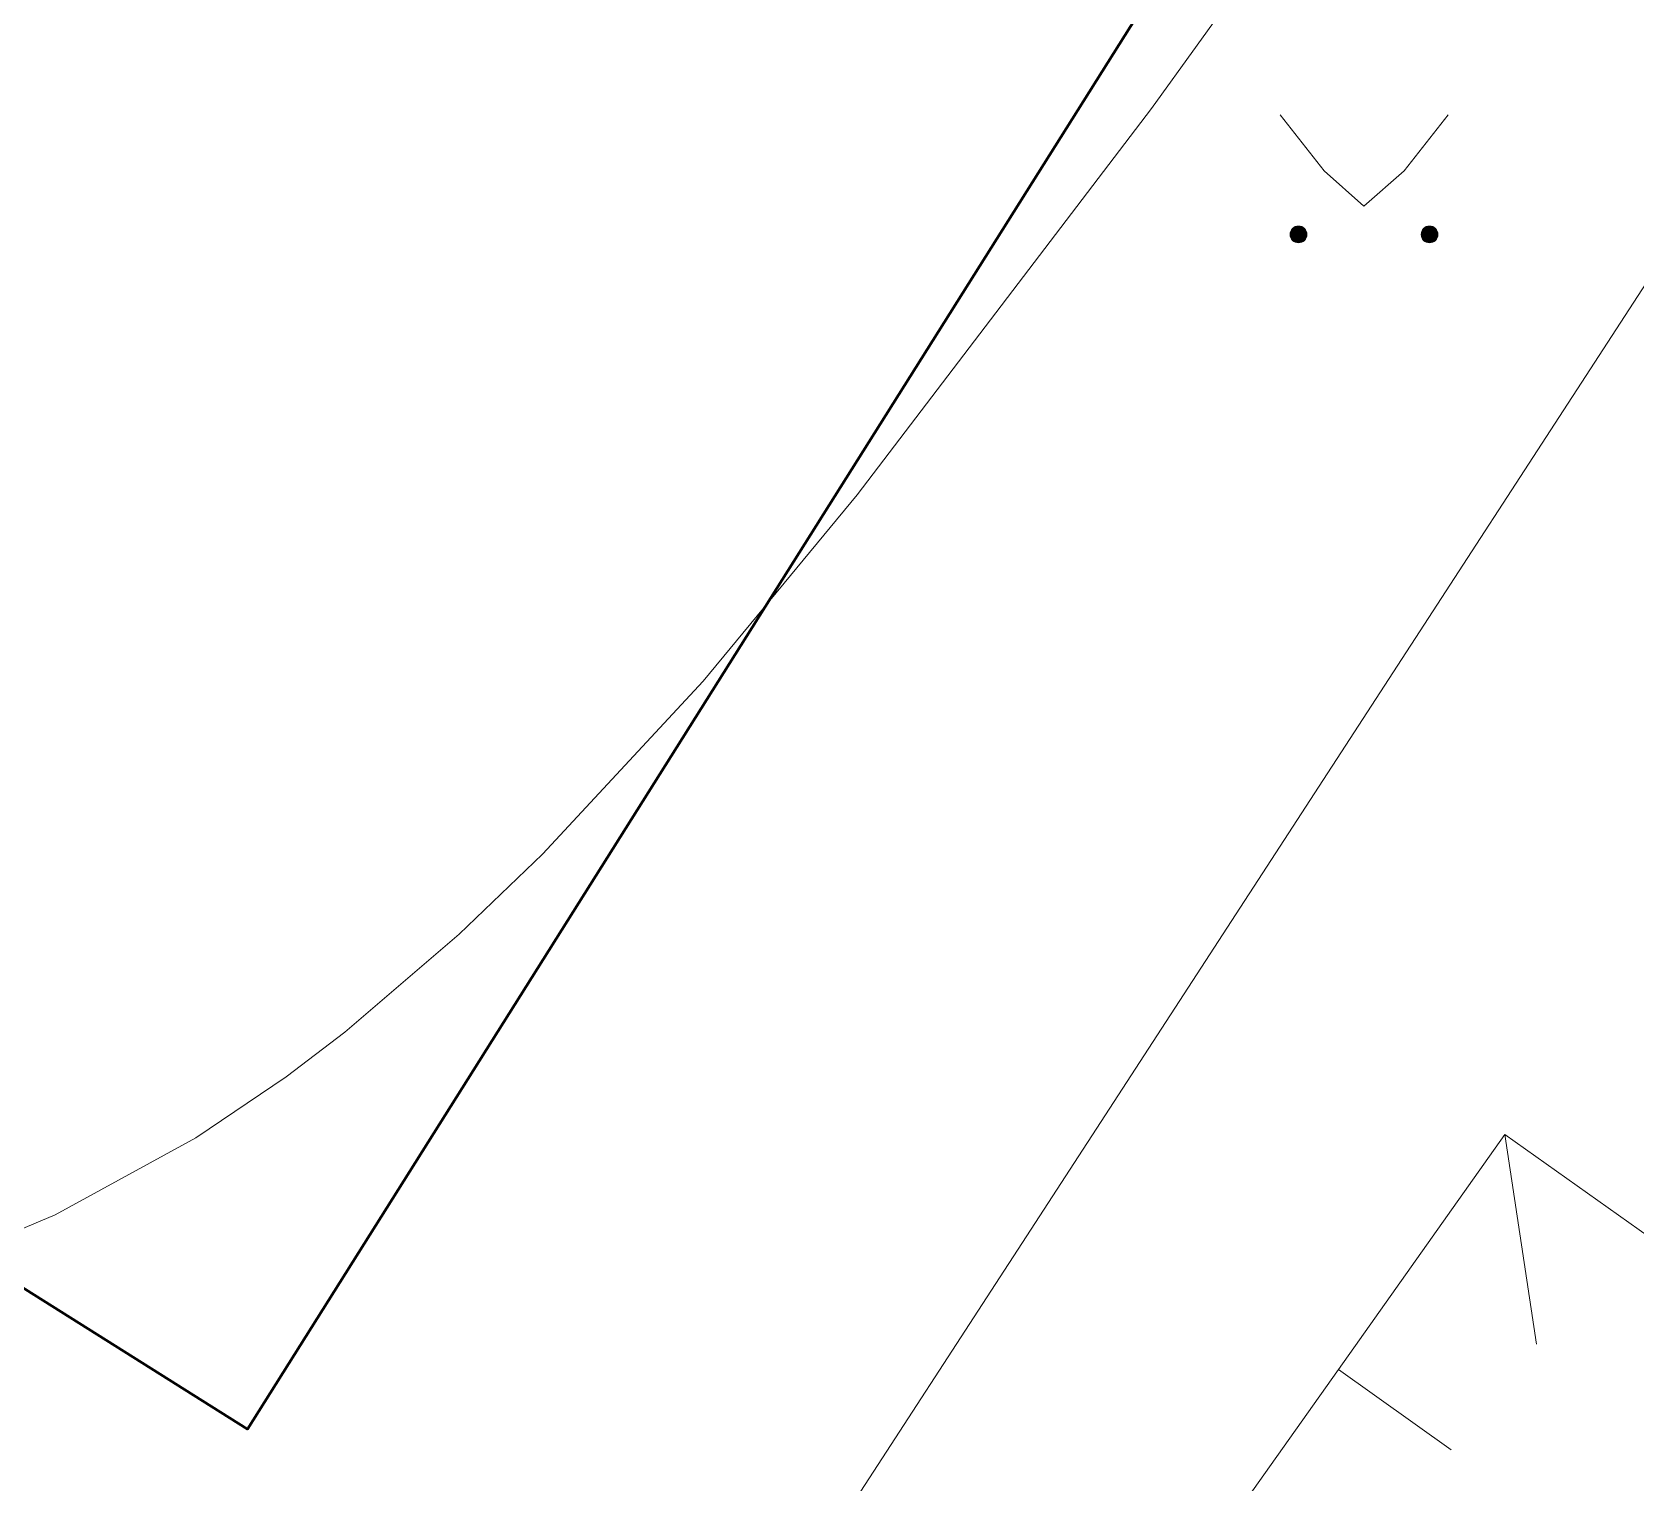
# Model space of a CAD drawing. Extents: x 1000 to 4000, y -5000 to -1000.
# Drawn here: x 1550.82 to 1569.44, y -4479.95 to -4463.11 of the extents above; entities that cross this region are included whole.
import ezdxf

# ---------------------------------------------------------------- set-up
doc = ezdxf.new("R2010")
doc.units = 0
doc.header["$MEASUREMENT"] = 0
for name, color, linetype in [('СЛОЙ_11', 7, 'CONTINUOUS'), ('СЛОЙ_41', 7, 'CONTINUOUS'), ('СЛОЙ_50', 7, 'CONTINUOUS'), ('СЛОЙ_6', 7, 'CONTINUOUS'), ('СЛОЙ_7', 7, 'CONTINUOUS')]:
    doc.layers.add(name, color=color, linetype=linetype)

msp = doc.modelspace()

# ---------------------------------------------------------------- linework, layer by layer
at = {"layer": 'СЛОЙ_11', "color": 253, "linetype": 'Continuous', "lineweight": 0}
msp.add_lwpolyline([(1537.849, -4491.835), (1533.25, -4488.747), (1540.427, -4478.09), (1555.615, -4487.464), (1573.368, -4460.161)], dxfattribs=at)
at = {"layer": 'СЛОЙ_41', "color": 253, "linetype": 'Continuous', "lineweight": 0}
for p, q in [((1565.308, -4464.071), (1565.818, -4464.721)), ((1567.258, -4464.071), (1566.748, -4464.721)), ((1565.818, -4464.721), (1566.278, -4465.131)), ((1566.748, -4464.721), (1566.278, -4465.131))]:
    msp.add_line(p, q, dxfattribs=at)
for centre in [(1565.522, -4465.459), (1567.043, -4465.459)]:
    msp.add_circle(centre, 0.0976, dxfattribs=at)
for points in [[(1565.467, -4465.54), (1565.453, -4465.39), (1565.467, -4465.378)], [(1565.484, -4465.549), (1565.467, -4465.378), (1565.484, -4465.369)], [(1565.467, -4465.54), (1565.467, -4465.378), (1565.484, -4465.549)], [(1565.503, -4465.555), (1565.484, -4465.369), (1565.503, -4465.363)], [(1565.484, -4465.549), (1565.484, -4465.369), (1565.503, -4465.555)], [(1565.522, -4465.557), (1565.503, -4465.363), (1565.522, -4465.361)], [(1565.503, -4465.555), (1565.503, -4465.363), (1565.522, -4465.557)], [(1566.988, -4465.54), (1566.974, -4465.39), (1566.988, -4465.378)], [(1567.005, -4465.549), (1566.988, -4465.378), (1567.005, -4465.369)], [(1566.988, -4465.54), (1566.988, -4465.378), (1567.005, -4465.549)], [(1567.024, -4465.555), (1567.005, -4465.369), (1567.024, -4465.363)], [(1567.005, -4465.549), (1567.005, -4465.369), (1567.024, -4465.555)], [(1567.043, -4465.557), (1567.024, -4465.363), (1567.043, -4465.361)], [(1567.024, -4465.555), (1567.024, -4465.363), (1567.043, -4465.557)], [(1565.426, -4465.478), (1565.424, -4465.459), (1565.426, -4465.44)], [(1565.431, -4465.496), (1565.426, -4465.44), (1565.431, -4465.422)], [(1565.426, -4465.478), (1565.426, -4465.44), (1565.431, -4465.496)], [(1565.44, -4465.513), (1565.431, -4465.422), (1565.44, -4465.405)], [(1565.431, -4465.496), (1565.431, -4465.422), (1565.44, -4465.513)], [(1565.453, -4465.528), (1565.44, -4465.405), (1565.453, -4465.39)], [(1565.44, -4465.513), (1565.44, -4465.405), (1565.453, -4465.528)], [(1565.453, -4465.528), (1565.453, -4465.39), (1565.467, -4465.54)], [(1566.947, -4465.478), (1566.945, -4465.459), (1566.947, -4465.44)], [(1566.952, -4465.496), (1566.947, -4465.44), (1566.952, -4465.422)], [(1566.947, -4465.478), (1566.947, -4465.44), (1566.952, -4465.496)], [(1566.961, -4465.513), (1566.952, -4465.422), (1566.961, -4465.405)], [(1566.952, -4465.496), (1566.952, -4465.422), (1566.961, -4465.513)], [(1566.974, -4465.528), (1566.961, -4465.405), (1566.974, -4465.39)], [(1566.961, -4465.513), (1566.961, -4465.405), (1566.974, -4465.528)], [(1566.974, -4465.528), (1566.974, -4465.39), (1566.988, -4465.54)]]:
    msp.add_solid(points, dxfattribs=at)
at = {"layer": 'СЛОЙ_41', "color": 253, "linetype": 'Continuous', "lineweight": 0, "extrusion": (0, 0, -1)}
for points in [[(-1565.522, -4465.557), (-1565.522, -4465.361), (-1565.541, -4465.555)], [(-1565.541, -4465.555), (-1565.522, -4465.361), (-1565.541, -4465.363)], [(-1565.541, -4465.555), (-1565.541, -4465.363), (-1565.559, -4465.549)], [(-1565.559, -4465.549), (-1565.541, -4465.363), (-1565.559, -4465.369)], [(-1565.559, -4465.549), (-1565.559, -4465.369), (-1565.576, -4465.54)], [(-1565.576, -4465.54), (-1565.559, -4465.369), (-1565.576, -4465.378)], [(-1565.576, -4465.54), (-1565.576, -4465.378), (-1565.591, -4465.528)], [(-1565.591, -4465.528), (-1565.576, -4465.378), (-1565.591, -4465.39)], [(-1567.043, -4465.557), (-1567.043, -4465.361), (-1567.062, -4465.555)], [(-1567.062, -4465.555), (-1567.043, -4465.361), (-1567.062, -4465.363)], [(-1567.062, -4465.555), (-1567.062, -4465.363), (-1567.08, -4465.549)], [(-1567.08, -4465.549), (-1567.062, -4465.363), (-1567.08, -4465.369)], [(-1567.08, -4465.549), (-1567.08, -4465.369), (-1567.097, -4465.54)], [(-1567.097, -4465.54), (-1567.08, -4465.369), (-1567.097, -4465.378)], [(-1567.097, -4465.54), (-1567.097, -4465.378), (-1567.112, -4465.528)], [(-1567.112, -4465.528), (-1567.097, -4465.378), (-1567.112, -4465.39)], [(-1565.591, -4465.528), (-1565.591, -4465.39), (-1565.603, -4465.513)], [(-1565.603, -4465.513), (-1565.591, -4465.39), (-1565.603, -4465.405)], [(-1565.603, -4465.513), (-1565.603, -4465.405), (-1565.612, -4465.496)], [(-1565.612, -4465.496), (-1565.603, -4465.405), (-1565.612, -4465.422)], [(-1565.612, -4465.496), (-1565.612, -4465.422), (-1565.617, -4465.478)], [(-1565.617, -4465.478), (-1565.612, -4465.422), (-1565.617, -4465.44)], [(-1565.617, -4465.478), (-1565.617, -4465.44), (-1565.619, -4465.459)], [(-1567.112, -4465.528), (-1567.112, -4465.39), (-1567.124, -4465.513)], [(-1567.124, -4465.513), (-1567.112, -4465.39), (-1567.124, -4465.405)], [(-1567.124, -4465.513), (-1567.124, -4465.405), (-1567.133, -4465.496)], [(-1567.133, -4465.496), (-1567.124, -4465.405), (-1567.133, -4465.422)], [(-1567.133, -4465.496), (-1567.133, -4465.422), (-1567.138, -4465.478)], [(-1567.138, -4465.478), (-1567.133, -4465.422), (-1567.138, -4465.44)], [(-1567.138, -4465.478), (-1567.138, -4465.44), (-1567.14, -4465.459)]]:
    msp.add_solid(points, dxfattribs=at)
at = {"layer": 'СЛОЙ_50', "color": 253, "linetype": 'Continuous', "lineweight": 0}
msp.add_lwpolyline([(1550.021, -4477.285), (1551.092, -4476.836), (1552.724, -4475.943), (1553.772, -4475.234), (1554.454, -4474.715), (1555.781, -4473.58), (1556.746, -4472.653), (1558.61, -4470.643), (1560.398, -4468.483), (1563.814, -4463.997), (1565.935, -4461.054)], dxfattribs=at)
at = {"layer": 'СЛОЙ_6', "color": 253, "linetype": 'Continuous', "lineweight": 40}
msp.add_lwpolyline([(1552.128, -4447.312), (1567.417, -4456.936), (1553.323, -4479.325), (1538.034, -4469.701)], dxfattribs=at)
at = {"layer": 'СЛОЙ_7', "color": 253, "linetype": 'Continuous', "lineweight": 0}
for p, q in [((1567.917, -4475.906), (1565.985, -4478.631)), ((1567.917, -4475.906), (1568.283, -4478.339)), ((1567.917, -4475.906), (1570.541, -4477.767)), ((1565.985, -4478.631), (1564.051, -4481.357)), ((1565.985, -4478.631), (1567.295, -4479.562))]:
    msp.add_line(p, q, dxfattribs=at)

doc.saveas('drawing.dxf')
